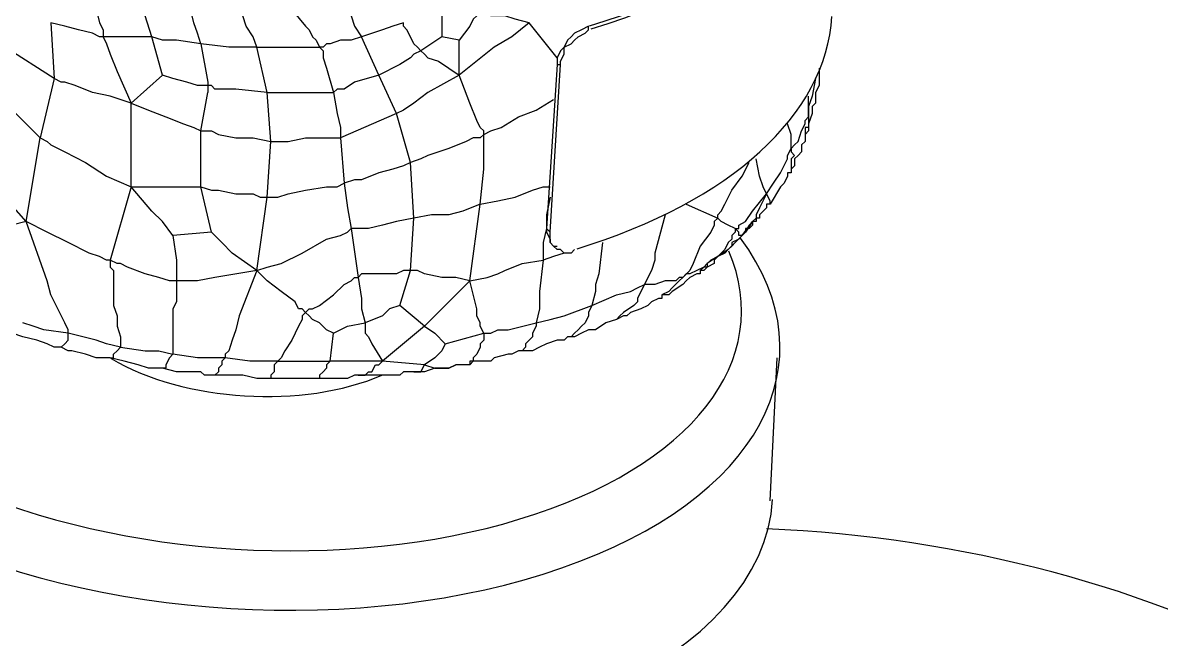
# Model space of a CAD drawing. Header units: millimetres. Extents: x 2758 to 41047, y 670 to 17125.
# Drawn here: x 34946.8 to 35082.6, y 8117.1 to 8190.7 of the extents above; entities that cross this region are included whole.
import ezdxf

# ---------------------------------------------------------------- set-up
doc = ezdxf.new("R2010")
doc.units = ezdxf.units.MM
doc.layers.add('PDF2_Geometría', color=7, linetype='Continuous')

# ---------------------------------------------------------------- blocks, each defined once
blk = doc.blocks.new('OH3A1-1$-$ASSY$$CENTER$TUB_-_v2$-$copia')
at = {"layer": 'PDF2_Geometría', "lineweight": -3}
for points in [[(15.34918, 10.36501), (15.34834, 10.36584), (15.34668, 10.36751), (15.34418, 10.37001), (15.34001, 10.37417), (15.33501, 10.37917), (15.33001, 10.38417), (15.32918, 10.39251), (15.32834, 10.39667), (15.32834, 10.39917), (15.32834, 10.40001), (15.32834, 10.40084), (15.32584, 10.40251), (15.32418, 10.40334), (15.32084, 10.40584), (15.31918, 10.40667), (15.31751, 10.40834), (15.31585, 10.40917), (15.31501, 10.41001), (15.31418, 10.41084), (15.31168, 10.40084)], [(15.45418, 10.40667), (15.45418, 10.40584), (15.45418, 10.40417), (15.45418, 10.40251), (15.45418, 10.40084), (15.45418, 10.40001), (15.45418, 10.39834), (15.45418, 10.39667), (15.45418, 10.39501), (15.45251, 10.39501), (15.45168, 10.39501), (15.44918, 10.39501), (15.44668, 10.39501), (15.44584, 10.39501), (15.44501, 10.39501), (15.44501, 10.39417), (15.44501, 10.39334), (15.44501, 10.39251), (15.44501, 10.38917)], [(15.38751, 10.38751), (15.38168, 10.38834), (15.37834, 10.38834), (15.37584, 10.38917), (15.37418, 10.39417), (15.37334, 10.39751), (15.37334, 10.39917), (15.37251, 10.40001), (15.37251, 10.40084), (15.37001, 10.40084), (15.36668, 10.40167), (15.36168, 10.40334), (15.36168, 10.40251), (15.36168, 10.40167), (15.36168, 10.39917), (15.36251, 10.39751), (15.36251, 10.39584), (15.36334, 10.39251), (15.36418, 10.39084), (15.36418, 10.38917)], [(15.38084, 10.34167), (15.37834, 10.34501), (15.37584, 10.34751), (15.37084, 10.35334), (15.36584, 10.33584), (15.36501, 10.33584), (15.36334, 10.33668), (15.36084, 10.33751), (15.35584, 10.34001), (15.35084, 10.34251), (15.34584, 10.34501), (15.34001, 10.35167)], [(15.38751, 10.38751), (15.38668, 10.39001), (15.38584, 10.39251), (15.38501, 10.39584), (15.38501, 10.39667), (15.38418, 10.39751), (15.38418, 10.39834), (15.39084, 10.39751), (15.39334, 10.39751), (15.39668, 10.39751)], [(15.40084, 10.38667), (15.40001, 10.38917), (15.39835, 10.39167), (15.39751, 10.39417), (15.39668, 10.39584), (15.39668, 10.39667), (15.39668, 10.39751), (15.40834, 10.39667), (15.41251, 10.39167), (15.41334, 10.39084), (15.41418, 10.38917), (15.41501, 10.38834), (15.41584, 10.38667)], [(15.40834, 10.39667), (15.42001, 10.39917), (15.42084, 10.39751), (15.42168, 10.39667), (15.42251, 10.39501), (15.42334, 10.39417), (15.42418, 10.39167), (15.42584, 10.38917)], [(15.46584, 10.39251), (15.46251, 10.39334), (15.46001, 10.39417), (15.45668, 10.39417), (15.45501, 10.39501), (15.45418, 10.39501), (15.45334, 10.39417), (15.45251, 10.39334), (15.45168, 10.39167), (15.44918, 10.38834)], [(15.36418, 10.38917), (15.36334, 10.38917), (15.36168, 10.39001), (15.35834, 10.39084), (15.35501, 10.39167), (15.35168, 10.39251), (15.35251, 10.37917)], [(15.44001, 10.38584), (15.43918, 10.38667), (15.43834, 10.38751), (15.43751, 10.38917), (15.43668, 10.39084), (15.43584, 10.39167), (15.43584, 10.39251), (15.43334, 10.39167), (15.43084, 10.39084), (15.42584, 10.38917)], [(15.47251, 10.38417), (15.46584, 10.39251), (15.46168, 10.38917), (15.45751, 10.38667), (15.44918, 10.38001)], [(15.48001, 10.39167), (15.47834, 10.39084), (15.47668, 10.39001), (15.47584, 10.38917), (15.47501, 10.38834), (15.47418, 10.38667), (15.47334, 10.38584), (15.47251, 10.38417), (15.47251, 10.38251), (15.47001, 10.34334), (15.47001, 10.34251), (15.47084, 10.34084), (15.47084, 10.34001), (15.47168, 10.33917)], [(15.48001, 10.39084), (15.48001, 10.39167)], [(15.38168, 10.33084), (15.38084, 10.33084), (15.38001, 10.33084), (15.37751, 10.33167), (15.37418, 10.33251), (15.37001, 10.33417), (15.36834, 10.33501), (15.36751, 10.33501), (15.36584, 10.33584), (15.36584, 10.33417), (15.36668, 10.33334), (15.36668, 10.33001), (15.36668, 10.32501), (15.36751, 10.32251), (15.36751, 10.32001), (15.36834, 10.31751), (15.36834, 10.31667), (15.36834, 10.31501), (15.36501, 10.31584), (15.36251, 10.31667), (15.35584, 10.31834), (15.35584, 10.31917), (15.35501, 10.32084), (15.35334, 10.32417), (15.35168, 10.32751), (15.35084, 10.33084), (15.34584, 10.34501), (15.33918, 10.34334)], [(15.37834, 10.38001), (15.37584, 10.38917), (15.37001, 10.38917), (15.36751, 10.38917), (15.36584, 10.38917), (15.36418, 10.38917), (15.36501, 10.38751), (15.36584, 10.38501), (15.36751, 10.38084), (15.37084, 10.37334)], [(15.43001, 10.38001), (15.42584, 10.38917), (15.42334, 10.38834), (15.42084, 10.38834), (15.41834, 10.38751), (15.41751, 10.38751), (15.41668, 10.38667), (15.41584, 10.38667)], [(15.47334, 10.38251), (15.47334, 10.38334), (15.47418, 10.38501), (15.47418, 10.38667), (15.47584, 10.38751), (15.47668, 10.38834), (15.47751, 10.38917), (15.47918, 10.39001), (15.48001, 10.39084)], [(15.35251, 10.37917), (15.34084, 10.38667), (15.33001, 10.38417)], [(15.40084, 10.38667), (15.39751, 10.38667), (15.39418, 10.38667), (15.38751, 10.38751), (15.38918, 10.37834), (15.38918, 10.37751)], [(15.40334, 10.37584), (15.40084, 10.38667), (15.40418, 10.38667), (15.40834, 10.38667), (15.41251, 10.38667), (15.41418, 10.38667), (15.41501, 10.38667), (15.41584, 10.38667), (15.41668, 10.38584), (15.41668, 10.38417), (15.41751, 10.38167), (15.41918, 10.37584)], [(15.44001, 10.38584), (15.43834, 10.38501), (15.43751, 10.38417), (15.43501, 10.38251), (15.43001, 10.38001)], [(15.47084, 10.34251), (15.47334, 10.38251)], [(15.47251, 10.38251), (15.47334, 10.38251)], [(15.53501, 10.38167), (15.53501, 10.38084), (15.53501, 10.37917), (15.53501, 10.37751), (15.53418, 10.37584), (15.53418, 10.37501), (15.53418, 10.37334), (15.53334, 10.37251), (15.53334, 10.37167), (15.53334, 10.37084)], [(15.35418, 10.31501), (15.35501, 10.31584), (15.35584, 10.31667), (15.35584, 10.31751), (15.35584, 10.31834), (15.35001, 10.31917), (15.34751, 10.32001), (15.34501, 10.32084)], [(15.37084, 10.37334), (15.36584, 10.37501), (15.36168, 10.37584), (15.35751, 10.37751), (15.35501, 10.37834), (15.35418, 10.37834), (15.35251, 10.37917), (15.34918, 10.36501)], [(15.38918, 10.37751), (15.38751, 10.37751), (15.38668, 10.37751), (15.38418, 10.37834), (15.38084, 10.37917), (15.37834, 10.38001), (15.37084, 10.37334)], [(15.43418, 10.37084), (15.43001, 10.38001), (15.42418, 10.37834), (15.42168, 10.37667), (15.42001, 10.37667), (15.41918, 10.37584)], [(15.45501, 10.36584), (15.45501, 10.36667), (15.45418, 10.36751), (15.45334, 10.36917), (15.45168, 10.37334), (15.44918, 10.38001), (15.44168, 10.37584), (15.43834, 10.37334), (15.43584, 10.37167), (15.43418, 10.37084)], [(15.53418, 10.37917), (15.53334, 10.37501), (15.53251, 10.37251), (15.53251, 10.37167), (15.53251, 10.37084), (15.53251, 10.37001), (15.53251, 10.36834), (15.53251, 10.36751), (15.53168, 10.36751), (15.53168, 10.36584), (15.53168, 10.36501)], [(15.38751, 10.35334), (15.38751, 10.36667), (15.39001, 10.36667), (15.39168, 10.36584), (15.39585, 10.36501), (15.40001, 10.36501), (15.40418, 10.36417), (15.40334, 10.37584), (15.40668, 10.37584), (15.41084, 10.37584), (15.41501, 10.37584), (15.41668, 10.37584), (15.41751, 10.37584), (15.41918, 10.37584), (15.42001, 10.37084), (15.42084, 10.36751), (15.42084, 10.36501)], [(15.38751, 10.36667), (15.38918, 10.37584)], [(15.40334, 10.37584), (15.39584, 10.37667), (15.39251, 10.37667), (15.39084, 10.37667), (15.39001, 10.37751), (15.38918, 10.37751), (15.38918, 10.37584)], [(15.37084, 10.35334), (15.37084, 10.37334), (15.37501, 10.37167), (15.37918, 10.37001), (15.38334, 10.36834), (15.38584, 10.36751), (15.38751, 10.36667)], [(15.45501, 10.36584), (15.45668, 10.36667), (15.45918, 10.36751), (15.46334, 10.37001), (15.46751, 10.37167), (15.47168, 10.37417)], [(15.53251, 10.37084), (15.53251, 10.37501)], [(15.43751, 10.35917), (15.43418, 10.37084), (15.42084, 10.36501)], [(15.52834, 10.36251), (15.52918, 10.36334), (15.53001, 10.36417), (15.53084, 10.36667), (15.53168, 10.36834), (15.53168, 10.36917), (15.53251, 10.37001), (15.53251, 10.37084)], [(15.53334, 10.37084), (15.53251, 10.36834)], [(15.52251, 10.35167), (15.52418, 10.35417), (15.52584, 10.35667), (15.52751, 10.36001), (15.52751, 10.36084), (15.52834, 10.36251), (15.52834, 10.36417), (15.52834, 10.36584), (15.52751, 10.36834)], [(15.53251, 10.36834), (15.53251, 10.36667), (15.53168, 10.36584), (15.53168, 10.36501)], [(15.34585, 10.34501), (15.34918, 10.36501), (15.35085, 10.36417), (15.35168, 10.36334), (15.35501, 10.36167), (15.36001, 10.35917), (15.36501, 10.35584), (15.37084, 10.35334), (15.37501, 10.35334), (15.37918, 10.35334), (15.38334, 10.35334), (15.38584, 10.35334), (15.38751, 10.35334)], [(15.39001, 10.34251), (15.38751, 10.35334), (15.39001, 10.35251), (15.39168, 10.35251), (15.39584, 10.35167), (15.40001, 10.35167), (15.40168, 10.35084), (15.40334, 10.35084), (15.40418, 10.36417), (15.40584, 10.36417), (15.40834, 10.36417), (15.41251, 10.36501), (15.41668, 10.36501), (15.41918, 10.36501), (15.42001, 10.36501), (15.42084, 10.36501), (15.42168, 10.35417)], [(15.45418, 10.34917), (15.45501, 10.35751), (15.45501, 10.36167), (15.45501, 10.36417), (15.45501, 10.36501), (15.45501, 10.36584), (15.45418, 10.36501), (15.45251, 10.36501), (15.45084, 10.36417), (15.44668, 10.36251), (15.44168, 10.36084), (15.44001, 10.36001), (15.43751, 10.35917)], [(15.53168, 10.36501), (15.53168, 10.36417), (15.53084, 10.36334), (15.53084, 10.36167), (15.53001, 10.36084), (15.52918, 10.36001), (15.52918, 10.35917), (15.52918, 10.35834), (15.52834, 10.35751)], [(15.52834, 10.36251), (15.52834, 10.36167), (15.52918, 10.36084), (15.52834, 10.36001), (15.52834, 10.35917), (15.52834, 10.35834), (15.52834, 10.35751)], [(15.43834, 10.34584), (15.43751, 10.35917), (15.43584, 10.35834), (15.43334, 10.35751), (15.43001, 10.35667), (15.42584, 10.35501), (15.42418, 10.35501), (15.42168, 10.35417)], [(15.51084, 10.34584), (15.51084, 10.34667), (15.51168, 10.34751), (15.51251, 10.34917), (15.51418, 10.35251), (15.51668, 10.35584), (15.51834, 10.35917)], [(15.52251, 10.35167), (15.52168, 10.35334), (15.52084, 10.35584), (15.52001, 10.36001)], [(15.52834, 10.35751), (15.52834, 10.35667), (15.52751, 10.35667), (15.52751, 10.35584), (15.52668, 10.35417), (15.52584, 10.35334), (15.52334, 10.34917)], [(15.40084, 10.33334), (15.40334, 10.35084), (15.40584, 10.35084), (15.40834, 10.35167), (15.41251, 10.35251), (15.41751, 10.35334), (15.42001, 10.35334), (15.42168, 10.35417), (15.42251, 10.34834), (15.42334, 10.34334)], [(15.45418, 10.34917), (15.45834, 10.35001), (15.46251, 10.35084), (15.46668, 10.35251), (15.46918, 10.35334), (15.47001, 10.35334), (15.47084, 10.35334)], [(15.47084, 10.35084), (15.47001, 10.34667), (15.47001, 10.34334), (15.46918, 10.34001), (15.46918, 10.33584)], [(15.51501, 10.34334), (15.51584, 10.34334), (15.51584, 10.34417), (15.51751, 10.34501), (15.51918, 10.34751), (15.52251, 10.35167)], [(15.52334, 10.34917), (15.52334, 10.35001), (15.52251, 10.35167), (15.52084, 10.34834), (15.52001, 10.34667), (15.52001, 10.34584), (15.51918, 10.34501)], [(15.45168, 10.33084), (15.45418, 10.34917), (15.45001, 10.34751), (15.44668, 10.34667), (15.44251, 10.34667), (15.43834, 10.34584)], [(15.50334, 10.34917), (15.51084, 10.34584)], [(15.52334, 10.34917), (15.52251, 10.34917), (15.52251, 10.34834), (15.52168, 10.34751), (15.52084, 10.34667), (15.52084, 10.34584), (15.52001, 10.34584), (15.52001, 10.34501), (15.51918, 10.34501)], [(15.43751, 10.33334), (15.43834, 10.34584), (15.43418, 10.34501), (15.43084, 10.34417), (15.42751, 10.34334), (15.42501, 10.34334), (15.42418, 10.34334), (15.42334, 10.34334)], [(15.51501, 10.34334), (15.51334, 10.34417), (15.51168, 10.34501), (15.51084, 10.34584), (15.51001, 10.34501), (15.51001, 10.34417), (15.50918, 10.34251), (15.50668, 10.33917), (15.50501, 10.33501), (15.50418, 10.33334), (15.50251, 10.33167), (15.50168, 10.33167), (15.50084, 10.33084), (15.50001, 10.33084), (15.49834, 10.33084), (15.49584, 10.33001), (15.49501, 10.33001), (15.49334, 10.33001), (15.49251, 10.32834), (15.49168, 10.32667), (15.49168, 10.32584), (15.49084, 10.32501), (15.48834, 10.32334), (15.48751, 10.32251), (15.48668, 10.32167)], [(15.49834, 10.34667), (15.49584, 10.33751), (15.49584, 10.33584), (15.49501, 10.33334), (15.49418, 10.33167), (15.49334, 10.33001)], [(15.40084, 10.33334), (15.40334, 10.33417), (15.40668, 10.33501), (15.41168, 10.33751), (15.41751, 10.34084), (15.42084, 10.34167), (15.42251, 10.34251), (15.42334, 10.34334), (15.42501, 10.33167)], [(15.47084, 10.34251), (15.47001, 10.34334)], [(15.51668, 10.34167), (15.51584, 10.34167), (15.51584, 10.34251), (15.51501, 10.34334), (15.51501, 10.34251), (15.51418, 10.34167), (15.51418, 10.34084), (15.51334, 10.34001), (15.51251, 10.33834), (15.51084, 10.33667), (15.50918, 10.33584), (15.50834, 10.33501), (15.50834, 10.33417), (15.50751, 10.33417), (15.50584, 10.33334), (15.50418, 10.33251), (15.50335, 10.33251), (15.50251, 10.33167), (15.50168, 10.33084), (15.50001, 10.32917), (15.49918, 10.32834), (15.49751, 10.32751)], [(15.51668, 10.34167), (15.51918, 10.34501), (15.51834, 10.34417), (15.51751, 10.34251)], [(15.51918, 10.34501), (15.51751, 10.34251)], [(15.51918, 10.34501), (15.51918, 10.34417), (15.51834, 10.34334), (15.51751, 10.34334), (15.51751, 10.34251)], [(15.40084, 10.33334), (15.39501, 10.33751), (15.39251, 10.34001), (15.39001, 10.34251), (15.38084, 10.34167), (15.38168, 10.33584), (15.38168, 10.33334), (15.38168, 10.33167), (15.38168, 10.33084)], [(15.47668, 10.33834), (15.47584, 10.33751), (15.47418, 10.33751), (15.47334, 10.33834), (15.47251, 10.33834), (15.47168, 10.33917), (15.47084, 10.34001), (15.47084, 10.34167), (15.47084, 10.34251)], [(15.48334, 10.34001), (15.48251, 10.33251), (15.48168, 10.33001), (15.48168, 10.32834), (15.48084, 10.32501), (15.48668, 10.32751), (15.49001, 10.32834), (15.49168, 10.32917), (15.49334, 10.33001)], [(15.51751, 10.34251), (15.51668, 10.34167), (15.51584, 10.34084), (15.51418, 10.34001), (15.51418, 10.33917), (15.51334, 10.33834), (15.51251, 10.33751)], [(15.51668, 10.34167), (15.51334, 10.33834)], [(15.51501, 10.34001), (15.51418, 10.33917), (15.51334, 10.33834)], [(15.51501, 10.34001), (15.51751, 10.34251)], [(15.51751, 10.34251), (15.51751, 10.34251)], [(15.47418, 10.33751), (15.47168, 10.33667), (15.46918, 10.33584)], [(15.47168, 10.33917), (15.47251, 10.33917)], [(15.51334, 10.33834), (15.50834, 10.33501), (15.50751, 10.33417), (15.50668, 10.33334)], [(15.51251, 10.33751), (15.51084, 10.33667), (15.51001, 10.33584), (15.51001, 10.33501), (15.50834, 10.33417), (15.50751, 10.33334), (15.50668, 10.33334)], [(15.51334, 10.33834), (15.51251, 10.33751)], [(15.51334, 10.33834), (15.51334, 10.33834)], [(15.45168, 10.33084), (15.45584, 10.33167), (15.45834, 10.33251), (15.46001, 10.33334), (15.46418, 10.33501), (15.46918, 10.33584), (15.46834, 10.32834), (15.46834, 10.32667), (15.46834, 10.32417), (15.46751, 10.32084)], [(15.41251, 10.32334), (15.41168, 10.32417), (15.41084, 10.32417), (15.41001, 10.32584), (15.40668, 10.32834), (15.40334, 10.33084), (15.40084, 10.33334), (15.39668, 10.32251), (15.39584, 10.31917), (15.39501, 10.31667), (15.39418, 10.31417), (15.39334, 10.31334), (15.39334, 10.31251), (15.39001, 10.31251), (15.38668, 10.31251), (15.38084, 10.31334), (15.38001, 10.31251), (15.37918, 10.31084), (15.37918, 10.31001), (15.37834, 10.31001)], [(15.40084, 10.33334), (15.39084, 10.33167), (15.38668, 10.33084), (15.38418, 10.33084), (15.38334, 10.33084), (15.38168, 10.33084), (15.38168, 10.32917), (15.38168, 10.32834), (15.38168, 10.32584), (15.38084, 10.32417), (15.38084, 10.32167), (15.38084, 10.31917), (15.38084, 10.31751), (15.38084, 10.31501), (15.38084, 10.31417), (15.38084, 10.31334)], [(15.43501, 10.32501), (15.43751, 10.33334), (15.43584, 10.33334), (15.43418, 10.33251), (15.43168, 10.33251), (15.42834, 10.33251), (15.42668, 10.33251), (15.42584, 10.33251), (15.42501, 10.33167)], [(15.45168, 10.33084), (15.44834, 10.33167), (15.44501, 10.33167), (15.44084, 10.33251), (15.43918, 10.33334), (15.43751, 10.33334)], [(15.50668, 10.33334), (15.50668, 10.33251), (15.50584, 10.33251), (15.50418, 10.33167), (15.50334, 10.33084), (15.50251, 10.33001), (15.50001, 10.32834), (15.49918, 10.32751), (15.49834, 10.32751), (15.49751, 10.32751)], [(15.41251, 10.32334), (15.41334, 10.32417), (15.41418, 10.32417), (15.41584, 10.32501), (15.41918, 10.32751), (15.42168, 10.33001), (15.42334, 10.33084), (15.42418, 10.33167), (15.42501, 10.33167), (15.42584, 10.32667), (15.42584, 10.32417), (15.42668, 10.32084)], [(15.45501, 10.31834), (15.45418, 10.32001), (15.45418, 10.32084), (15.45334, 10.32251), (15.45334, 10.32417), (15.45168, 10.33084), (15.44668, 10.32584), (15.44334, 10.32251), (15.44084, 10.32001)], [(15.49751, 10.32751), (15.49751, 10.32667), (15.49668, 10.32667), (15.49501, 10.32584), (15.49418, 10.32501), (15.49251, 10.32417), (15.49001, 10.32334), (15.48918, 10.32251), (15.48834, 10.32251), (15.48668, 10.32167), (15.48418, 10.32084), (15.48168, 10.31917), (15.48001, 10.31917), (15.47834, 10.31834), (15.47668, 10.31751), (15.47584, 10.31751), (15.47501, 10.31751)], [(15.44084, 10.32001), (15.43501, 10.32501), (15.43251, 10.32417), (15.43084, 10.32251), (15.42668, 10.32084)], [(15.46751, 10.32084), (15.47084, 10.32167), (15.47418, 10.32251), (15.48084, 10.32501), (15.48001, 10.32334), (15.48001, 10.32251), (15.47918, 10.32084), (15.47834, 10.32001), (15.47751, 10.31917), (15.47668, 10.31834), (15.47584, 10.31751), (15.47501, 10.31751)], [(15.41918, 10.31834), (15.41751, 10.31917), (15.41584, 10.32084), (15.41418, 10.32167), (15.41334, 10.32251), (15.41251, 10.32334), (15.41168, 10.32251), (15.41168, 10.32167), (15.41084, 10.32001), (15.41001, 10.31834), (15.40918, 10.31667), (15.40751, 10.31417), (15.40668, 10.31251), (15.40584, 10.31167), (15.40251, 10.31167), (15.39918, 10.31167), (15.39334, 10.31251), (15.39251, 10.31167), (15.39251, 10.31084), (15.39168, 10.31001), (15.39168, 10.30917), (15.39084, 10.30834)], [(15.35418, 10.31501), (15.35251, 10.31501), (15.35084, 10.31584), (15.34834, 10.31667), (15.34501, 10.31751), (15.34251, 10.31834)], [(15.41835, 10.31167), (15.41918, 10.31834), (15.42251, 10.32001), (15.42668, 10.32084), (15.42668, 10.32001), (15.42668, 10.31834), (15.42751, 10.31751), (15.42834, 10.31584), (15.43084, 10.31167)], [(15.44084, 10.32001), (15.43084, 10.31167)], [(15.44084, 10.32001), (15.44334, 10.31834), (15.44584, 10.31584), (15.44501, 10.31417), (15.44418, 10.31334), (15.44334, 10.31251), (15.44084, 10.31084)], [(15.44584, 10.31584), (15.45501, 10.31834), (15.45501, 10.31667), (15.45418, 10.31584), (15.45418, 10.31501), (15.45334, 10.31334), (15.45251, 10.31251), (15.45251, 10.31167), (15.45168, 10.31167), (15.45168, 10.31084)], [(15.45501, 10.31834), (15.45668, 10.31834), (15.45834, 10.31917), (15.46084, 10.31917), (15.46751, 10.32084), (15.46751, 10.32001), (15.46668, 10.31834), (15.46668, 10.31751), (15.46584, 10.31667), (15.46501, 10.31584), (15.46501, 10.31501), (15.46418, 10.31417), (15.46334, 10.31417)], [(15.47501, 10.31751), (15.47418, 10.31667), (15.47251, 10.31667), (15.47001, 10.31584), (15.46834, 10.31501), (15.46668, 10.31417), (15.46501, 10.31417), (15.46418, 10.31417), (15.46334, 10.31417)], [(15.36584, 10.31251), (15.36418, 10.31251), (15.36334, 10.31251), (15.36251, 10.31251), (15.36001, 10.31334), (15.35668, 10.31417), (15.35584, 10.31417), (15.35418, 10.31501)], [(15.36584, 10.31251), (15.36668, 10.31251), (15.36668, 10.31334), (15.36751, 10.31417), (15.36834, 10.31501), (15.37418, 10.31417), (15.37751, 10.31417), (15.38084, 10.31334)], [(15.46334, 10.31417), (15.46168, 10.31334), (15.46084, 10.31334), (15.45751, 10.31251), (15.45668, 10.31167), (15.45501, 10.31167), (15.45334, 10.31167), (15.45251, 10.31167), (15.45168, 10.31084)], [(15.39084, 10.30834), (15.38918, 10.30834), (15.38834, 10.30834), (15.38751, 10.30917), (15.38501, 10.30917), (15.38168, 10.30917), (15.37834, 10.31001), (15.37751, 10.31001), (15.37668, 10.31001), (15.37584, 10.31001), (15.37501, 10.31001), (15.37251, 10.31084), (15.36918, 10.31167), (15.36584, 10.31251)], [(15.40584, 10.31167), (15.40501, 10.31084), (15.40501, 10.31001), (15.40501, 10.30917), (15.40418, 10.30834), (15.40418, 10.30751)], [(15.40584, 10.31167), (15.41168, 10.31167), (15.41501, 10.31167), (15.41834, 10.31167)], [(15.42501, 10.30834), (15.42584, 10.30834), (15.42668, 10.30834), (15.42751, 10.30917), (15.42834, 10.30917), (15.42918, 10.31084), (15.43001, 10.31084), (15.43084, 10.31167), (15.41834, 10.31167), (15.41751, 10.31084), (15.41751, 10.31001), (15.41668, 10.30917), (15.41584, 10.30834), (15.41584, 10.30751), (15.41501, 10.30751)], [(15.44834, 10.31084), (15.44668, 10.31001), (15.44584, 10.31001), (15.44501, 10.31001), (15.44334, 10.31001), (15.44084, 10.30917), (15.44001, 10.30917), (15.43834, 10.30917), (15.43668, 10.30917), (15.43584, 10.30917), (15.43501, 10.30834), (15.43418, 10.30834), (15.43168, 10.30834), (15.43084, 10.30834), (15.42834, 10.30834), (15.42501, 10.30834)], [(15.43834, 10.30917), (15.43918, 10.30917), (15.44001, 10.30917), (15.44084, 10.31084), (15.43084, 10.31167)], [(15.44084, 10.31084), (15.44334, 10.31001), (15.44501, 10.31001), (15.44668, 10.31001), (15.44834, 10.31084)], [(15.45168, 10.31084), (15.45001, 10.31084), (15.44834, 10.31084)], [(15.52334, 10.27834), (15.52501, 10.31251)], [(15.40418, 10.30751), (15.40251, 10.30751), (15.40084, 10.30751), (15.39751, 10.30834), (15.39584, 10.30834), (15.39418, 10.30834), (15.39251, 10.30834), (15.39084, 10.30834)], [(15.42501, 10.30834), (15.42418, 10.30834), (15.42251, 10.30751), (15.42001, 10.30751), (15.41918, 10.30751), (15.41751, 10.30751), (15.41501, 10.30751), (15.41418, 10.30751), (15.41334, 10.30751), (15.41251, 10.30751), (15.41084, 10.30751), (15.40918, 10.30751), (15.40834, 10.30751), (15.40668, 10.30751), (15.40501, 10.30751), (15.40418, 10.30751)]]:
    blk.add_lwpolyline(points, dxfattribs=at)
blk.add_lwpolyline([(15.44501, 10.38917), (15.44001, 10.38584), (15.44084, 10.38501), (15.44168, 10.38417), (15.44418, 10.38334), (15.44918, 10.38001), (15.44918, 10.38834)], close=True, dxfattribs=at)
for points in [[(15.48061, 10.39102), (15.52477, 10.40462), (15.54798, 10.43157), (15.53993, 10.45991)], [(15.48024, 10.39175), (15.52063, 10.40413), (15.54362, 10.4278), (15.54037, 10.45367)], [(15.47728, 10.33852), (15.51399, 10.34983), (15.53669, 10.37054), (15.5381, 10.39402)], [(15.47364, 10.2623), (15.52071, 10.27871), (15.5383, 10.3112), (15.51628, 10.34107)], [(15.46342, 10.27391), (15.50461, 10.2864), (15.52462, 10.31198), (15.51349, 10.33792)], [(15.36607, 10.31234), (15.38359, 10.30195), (15.41199, 10.3002), (15.43072, 10.30836)], [(15.27024, 10.29388), (15.26799, 10.25644), (15.32296, 10.22268), (15.39302, 10.21846)], [(15.32935, 10.2821), (15.36865, 10.2647), (15.42223, 10.26143), (15.46342, 10.27391)], [(15.39302, 10.21846), (15.46308, 10.21425), (15.5217, 10.24119), (15.52395, 10.27863)], [(15.31739, 10.27173), (15.36213, 10.24978), (15.42658, 10.2459), (15.47364, 10.2623)], [(15.64876, 10.23805), (15.61545, 10.25734), (15.56905, 10.26968), (15.5225, 10.27164)]]:
    blk.add_open_spline(points, degree=3, dxfattribs=at)

msp = doc.modelspace()

# ---------------------------------------------------------------- block references
at = {"xscale": 500, "yscale": 500, "zscale": 500}
msp.add_blockref('OH3A1-1$-$ASSY$$CENTER$TUB_-_v2$-$copia', (27274.29, 2994.47), dxfattribs=at)

doc.saveas('drawing.dxf')
